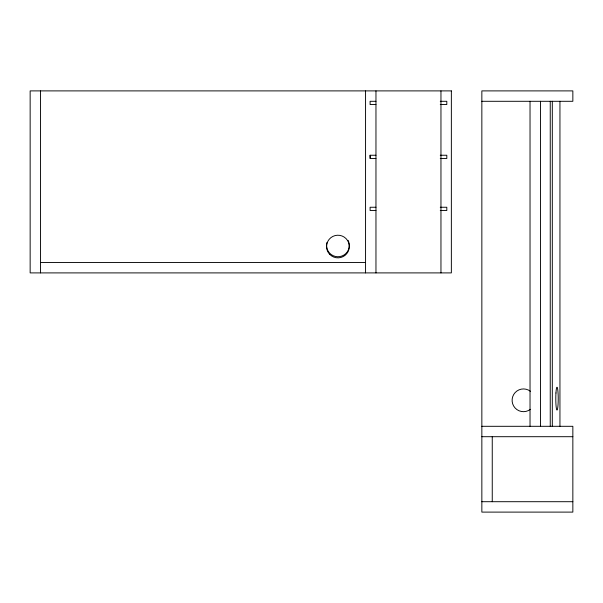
<?xml version="1.0" encoding="UTF-8"?>
<svg xmlns="http://www.w3.org/2000/svg" width="603" height="603" viewBox="0 0 603 603"><rect width="100%" height="100%" fill="white"/><g stroke="black" fill="none" stroke-linecap="round" stroke-linejoin="round"><path stroke-width="0.9" d="M375.963 101.296L370.106 101.296L370.106 104.545L375.963 104.545M440.265 101.296L446.808 101.296L446.808 104.545L440.265 104.545M481.85 101.296L572.85 101.296L572.85 90.895L481.85 90.895L481.85 512.105L572.85 512.105L572.85 426.306L481.85 426.306M375.963 158.499L370.106 158.499L370.106 155.242L375.963 155.242M440.265 155.242L446.808 155.242L446.808 158.499L440.265 158.499M375.963 207.251L370.106 207.251L370.106 210.5L375.963 210.5M440.265 207.251L446.808 207.251L446.808 210.5L440.265 210.5M40.552 262.501L365.561 262.501M481.85 436.7L572.85 436.7M481.85 501.704L572.85 501.704M370.106 155.242L370.242 158.499M559.946 101.296L559.946 426.306M552.31 101.296L552.31 426.306M550.245 101.296L550.245 426.306M540.492 101.296L540.492 426.306M530.029 101.296L530.029 426.306M492.252 436.7L492.252 501.704M440.959 90.895L440.959 272.903M375.963 90.895L375.963 272.903M365.561 90.895L365.561 272.903M40.552 90.895L40.552 272.903M349.092 243.22A11.374 11.314 0 0 1 337.559 256.735A11.374 11.314 0 0 1 326.947 242.504M348.135 240.424A11.374 11.314 0 0 1 348.918 242.504M530.406 409.324A11.374 11.374 0 0 1 515.098 407.99A11.374 11.374 0 0 1 515.098 392.621A11.374 11.374 0 0 1 530.406 391.279M451.361 90.895L30.15 90.895L30.15 272.903L451.361 272.903L451.361 90.895M329.886 254.534A11.374 11.314 0 0 0 348.918 249.461A11.374 11.314 0 0 0 334.989 235.607A11.374 11.314 0 0 0 329.886 254.534M555.958 392.99A11.374 1.206 90 0 0 557.006 410.055A11.374 1.206 90 0 0 558.054 392.99A11.374 1.206 90 0 0 555.958 392.99"/></g></svg>
